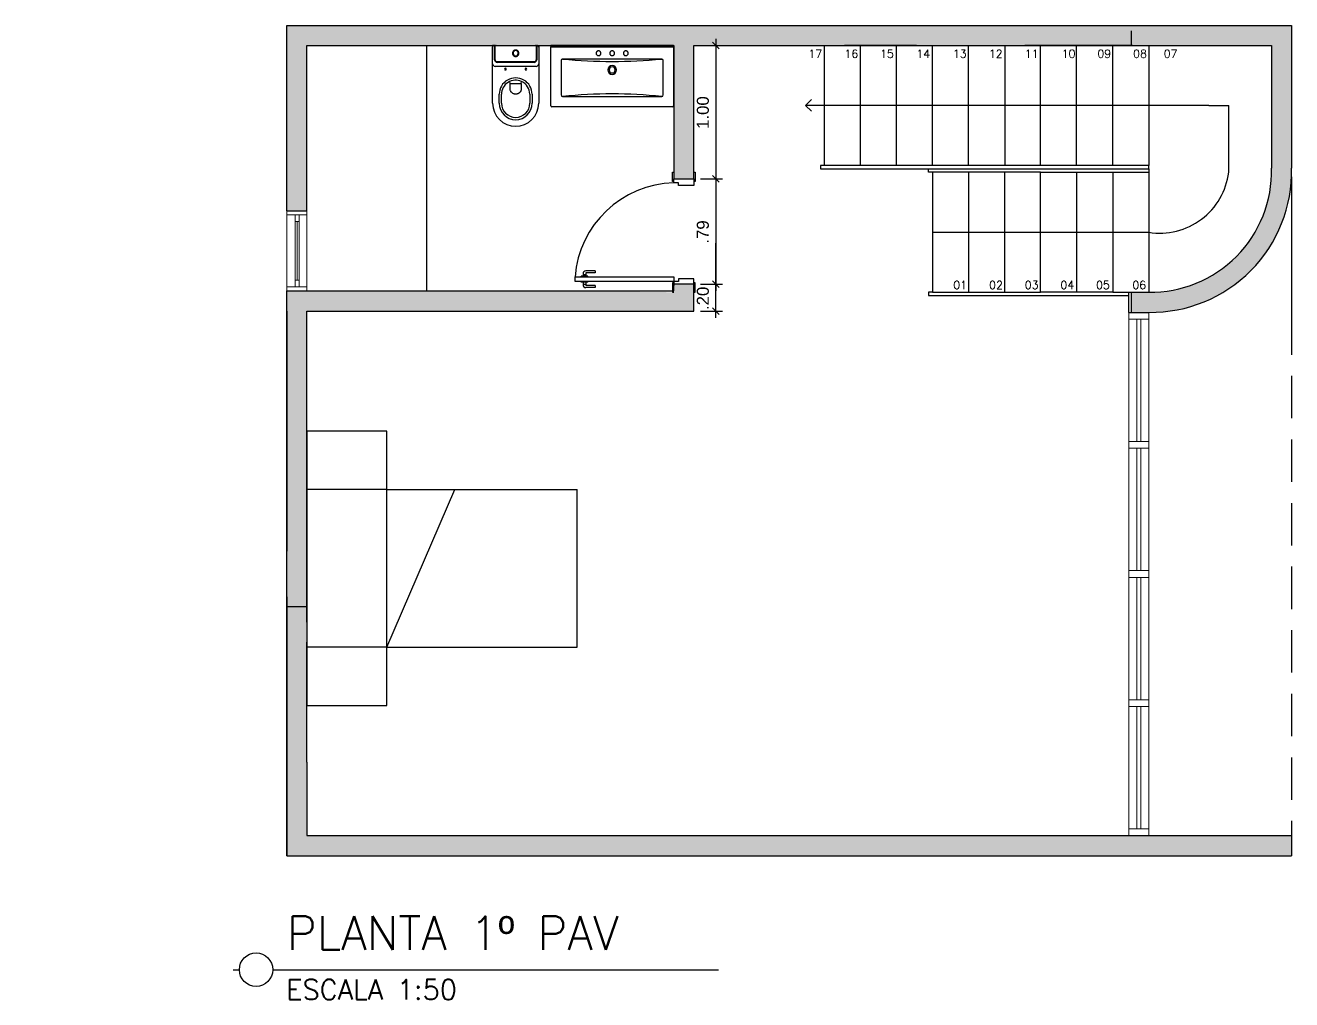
# Model space of a CAD drawing. Header units: millimetres. Extents: x 778.5 to 797.5, y 737.4 to 745.
# Drawn here: x 788 to 797.49, y 737.47 to 744.77 of the extents above; entities that cross this region are included whole.
import ezdxf

# ---------------------------------------------------------------- set-up
doc = ezdxf.new("R2010")
doc.units = ezdxf.units.MM
for name, pattern in [('DASHED', [15, 12, -3]), ('DASHED2', [9.525, 6.35, -3.175]), ('DASHSPACE', [30, 12, -18])]:
    doc.linetypes.add(name, pattern=pattern)
for name, color, linetype in [('ALVENARIA', 4, 'Continuous'), ('ESCADA', 1, 'Continuous'), ('HACHURA', 253, 'Continuous'), ('MOBILIARIOS', 8, 'Continuous'), ('PROJEÇÃO', 8, 'DASHED2'), ('SIMBOLOS', 7, 'Continuous'), ('TEXTOS', 2, 'Continuous')]:
    doc.layers.add(name, color=color, linetype=linetype)
doc.layers.add('Arq-Caixilho', color=1, linetype='Continuous', lineweight=13)
doc.layers.add('Arq-Parede Baixa Osso', color=2, linetype='Continuous', lineweight=20)
doc.styles.add('1.50', font='simplex.shx', dxfattribs={"height": 0.06})
doc.styles.get("Standard").update_dxf_attribs({"font": 'arial.ttf'})
pattern_1 = [(0, (-0.669, 0), (0, 6.985), [5.08, -1.905]), (90, (-0.669, 0), (-6.985, 4e-16), [5.08, -1.905])]
pattern_2 = [(0, (0, 0), (0, 6.985), [5.08, -1.905]), (90, (0, 0), (-6.985, 4e-16), [5.08, -1.905])]

msp = doc.modelspace()

# ---------------------------------------------------------------- hatches: boundary and pattern name
at = {"layer": 'HACHURA'}
h = msp.add_hatch(dxfattribs=at)
h.set_pattern_fill('ANGLE', color=256)
h.set_pattern_definition(pattern_1)
h.paths.add_polyline_path([(790.1103, 744.6182), (789.9603, 744.7682), (789.9603, 743.3782), (790.1103, 743.3782)])
h = msp.add_hatch(dxfattribs=at)
h.set_pattern_fill('ANGLE', color=256)
h.set_pattern_definition(pattern_1)
h.paths.add_polyline_path([(792.8603, 744.7682), (789.9603, 744.7682), (790.1103, 744.6182), (792.7103, 744.6182), (792.8603, 744.6182)])
h = msp.add_hatch(dxfattribs=at)
h.set_pattern_fill('ANGLE', color=256)
h.set_pattern_definition(pattern_1)
h.paths.add_polyline_path([(793.0103, 744.7682), (789.9603, 744.7682), (789.9603, 743.3782), (790.1103, 743.3782), (790.1103, 744.6182), (792.7103, 744.6182), (792.8603, 744.6182), (792.8603, 744.6074), (792.8603, 744.1653), (792.8603, 743.6188), (793.0103, 743.6188)])
h = msp.add_hatch(color=256, dxfattribs=at)
h.dxf.hatch_style = 1
h.paths.add_polyline_path([(797.4903, 744.7682), (789.9603, 744.7682), (789.9603, 743.3782), (790.1103, 743.3782), (790.1103, 744.6182), (792.7103, 744.6182), (792.8603, 744.6182), (792.8603, 743.6182), (793.0103, 743.6182), (793.0103, 744.6182), (797.3403, 744.6182), (797.3403, 743.6982, -0.424475), (796.4191, 742.7682), (796.29, 742.7682), (796.29, 742.6182), (796.4205, 742.6182, 0.424475), (797.4903, 743.6982), (797.4903, 744.6182)])
h = msp.add_hatch(dxfattribs=at)
h.set_pattern_fill('ANGLE', color=256)
h.set_pattern_definition([(0, (1e-13, -1.48), (0, 6.985), [5.08, -1.905]), (90, (1e-13, -1.48), (-6.985, 4e-16), [5.08, -1.905])])
h.paths.add_polyline_path([(797.4903, 744.7682), (793.0103, 744.7682), (793.0103, 744.6182), (797.4903, 744.6182)])
h = msp.add_hatch(dxfattribs=at)
h.set_pattern_fill('ANGLE', color=256)
h.set_pattern_definition([(0, (-0.991, 0.005), (0, 6.985), [5.08, -1.905]), (90, (-0.991, 0.005), (-6.985, 4e-16), [5.08, -1.905])])
h.paths.add_polyline_path([(797.4904, 744.6233), (797.3407, 744.6233), (797.3407, 743.6831), (797.4904, 743.6737)])
h = msp.add_hatch(dxfattribs=at)
h.set_pattern_fill('ANGLE', color=256)
h.set_pattern_definition(pattern_2)
h.paths.add_polyline_path([(797.4903, 743.6982), (797.4903, 743.988), (797.3403, 743.988), (797.3403, 743.6982, -0.119719), (797.2482, 743.2786), (797.3841, 743.2125, 0.119302)])
h = msp.add_hatch(dxfattribs=at)
h.set_pattern_fill('ANGLE', color=256)
h.set_pattern_definition(pattern_1)
h.paths.add_polyline_path([(797.4905, 743.6633), (797.3406, 743.678, -0.417949), (796.4191, 742.7682), (796.2705, 742.7682), (796.2705, 742.6182), (796.4205, 742.6182, 0.41477)])
h = msp.add_hatch(dxfattribs=at)
h.set_pattern_fill('ANGLE', color=256)
h.set_pattern_definition(pattern_1)
h.paths.add_polyline_path([(797.1846, 742.9311), (797.0771, 743.0377, -0.203452), (796.4191, 742.7682), (796.2705, 742.7682), (796.2705, 742.6182), (796.4205, 742.6182, 0.203456)])
h = msp.add_hatch(dxfattribs=at)
h.set_pattern_fill('ANGLE', color=256)
h.set_pattern_definition(pattern_2)
h.paths.add_polyline_path([(780.2166, 742.7782), (780.0666, 742.7782), (778.9666, 742.7782), (778.9666, 742.6282), (780.0666, 742.6282), (780.2166, 742.6282)])
h.paths.add_polyline_path([(797.4903, 738.6982), (794.4219, 738.6982), (794.4219, 738.5482), (797.4903, 738.5482)])
h.paths.add_polyline_path([(794.4219, 738.6982), (790.1103, 738.6982), (790.1103, 739.2482), (789.9603, 739.2482), (789.9603, 738.5482), (794.4219, 738.5482)])
h.paths.add_polyline_path([(790.1103, 742.6282), (791.0603, 742.6282), (791.9603, 742.6282), (792.8603, 742.6282), (793.0103, 742.6282), (793.0103, 742.8282), (792.8603, 742.8282), (792.8603, 742.8188), (792.8603, 742.7688), (792.8503, 742.7688), (792.1103, 742.7782), (791.2103, 742.7782), (791.0603, 742.7782), (789.9603, 742.7782), (789.9603, 740.4882), (790.1103, 740.4882), (790.1103, 741.7282)])
h.paths.add_polyline_path([(786.4966, 738.6982), (779.1166, 738.6982), (779.1166, 739.2482), (778.9666, 739.2482), (778.9666, 738.5482), (786.4966, 738.5482)])
h = msp.add_hatch(dxfattribs=at)
h.set_pattern_fill('ANGLE', color=256)
h.set_pattern_definition(pattern_2)
h.paths.add_polyline_path([(780.2166, 742.7782), (780.0666, 742.7782), (778.9666, 742.7782), (778.9666, 742.6282), (780.0666, 742.6282), (780.2166, 742.6282)])
h.paths.add_polyline_path([(786.4966, 738.6982), (779.1166, 738.6982), (779.1166, 739.2482), (778.9666, 739.2482), (778.9666, 738.5482), (786.4966, 738.5482)])
h.paths.add_polyline_path([(790.1103, 742.6282), (791.0603, 742.6282), (791.9603, 742.6282), (792.8603, 742.6282), (793.0103, 742.6282), (793.0103, 742.8282), (792.8603, 742.8282), (792.8603, 742.7688), (792.8503, 742.7688), (792.1103, 742.7782), (791.2103, 742.7782), (791.0603, 742.7782), (789.9603, 742.7782), (789.9603, 740.4882), (790.1103, 740.4882), (790.1103, 740.8282)])
h.paths.add_polyline_path([(794.4219, 738.6982), (790.1103, 738.6982), (790.1103, 739.2482), (789.9603, 739.2482), (789.9603, 738.5482), (794.4219, 738.5482)])
h.paths.add_polyline_path([(797.4903, 738.6982), (794.4219, 738.6982), (794.4219, 738.5482), (797.4903, 738.5482)])
h = msp.add_hatch(dxfattribs=at)
h.set_pattern_fill('ANGLE', color=256)
h.set_pattern_definition(pattern_2)
h.paths.add_polyline_path([(786.4966, 738.6982), (779.1166, 738.6982), (779.1166, 739.2482), (778.9666, 739.2482), (778.9666, 738.5482), (786.4966, 738.5482)])
h.paths.add_polyline_path([(797.4903, 738.6982), (790.1103, 738.6982), (790.1103, 739.2482), (789.9603, 739.2482), (789.9603, 738.5482), (797.4903, 738.5482)])
h.paths.add_polyline_path([(790.1103, 741.7282), (790.1103, 742.6282), (791.0603, 742.6282), (791.9603, 742.6282), (792.8603, 742.6282), (793.0103, 742.6282), (793.0103, 742.8282), (792.8603, 742.8282), (792.8603, 742.7688), (792.8503, 742.7688), (792.1103, 742.7782), (791.2103, 742.7782), (791.0603, 742.7782), (789.9603, 742.7782), (789.9603, 740.4882), (790.1103, 740.4882), (790.1103, 740.8282)])
h = msp.add_hatch(dxfattribs=at)
h.set_pattern_fill('ANGLE', color=256)
h.set_pattern_definition(pattern_2)
h.paths.add_polyline_path([(780.2166, 742.7782), (780.0666, 742.7782), (778.9666, 742.7782), (778.9666, 742.6282), (780.0666, 742.6282), (780.2166, 742.6282)])
h.paths.add_polyline_path([(797.4903, 738.6982), (790.1103, 738.6982), (790.1103, 739.2482), (790.1103, 740.0982), (790.1103, 741.7282), (790.1103, 742.6282), (791.0603, 742.6282), (791.9603, 742.6282), (792.8603, 742.6282), (793.0103, 742.6282), (793.0103, 742.8282), (792.8603, 742.8282), (792.8603, 742.7688), (792.8503, 742.7688), (792.1103, 742.7782), (791.2103, 742.7782), (791.0603, 742.7782), (789.9603, 742.7782), (789.9603, 738.5482), (797.4903, 738.5482)])
h = msp.add_hatch(dxfattribs=at)
h.set_pattern_fill('ANGLE', color=256)
h.set_pattern_definition(pattern_1)
h.paths.add_polyline_path([(790.1103, 742.6282), (791.0603, 742.6282), (791.9603, 742.6282), (792.8603, 742.6282), (793.0103, 742.6282), (793.0103, 742.8282), (792.8603, 742.8282), (792.8603, 742.8188), (792.8603, 742.7688), (792.8503, 742.7688), (792.1103, 742.7782), (791.2103, 742.7782), (791.0603, 742.7782), (789.9603, 742.7782), (789.9603, 742.6282), (789.9603, 740.8282), (789.9603, 740.4882), (790.1103, 740.4882), (790.1103, 740.8282)])
h = msp.add_hatch(color=256, dxfattribs=at)
h.dxf.hatch_style = 1
h.paths.add_polyline_path([(790.1103, 742.6282), (791.0603, 742.6282), (791.9603, 742.6282), (792.8603, 742.6282), (793.0103, 742.6282), (793.0103, 742.8282), (792.8603, 742.8282), (792.8603, 742.7688), (792.8503, 742.7688), (792.1103, 742.7782), (791.2103, 742.7782), (791.0603, 742.7782), (789.9603, 742.7782), (789.9603, 738.5482), (797.4903, 738.5482), (797.4903, 738.6982), (790.1103, 738.6982), (790.1103, 739.2482), (790.1103, 740.0982), (790.1103, 740.1482), (790.1103, 740.2982), (790.1103, 740.8282)])
h = msp.add_hatch(color=256, dxfattribs=at)
h.dxf.hatch_style = 1
h.paths.add_polyline_path([(790.1103, 740.0982), (790.1103, 740.4882), (789.9603, 740.4882), (789.9603, 739.2482), (790.1103, 739.2482)])
h.paths.add_polyline_path([(780.0166, 740.3482), (779.1166, 740.3482), (779.1166, 740.4882), (778.9666, 740.4882), (778.9666, 740.1482), (779.1166, 740.1482), (779.1166, 740.1982), (779.1266, 740.1982), (780.0166, 740.1982)])
h.paths.add_polyline_path([(779.1166, 740.8282), (778.9666, 740.8282), (778.9666, 740.4882), (779.1166, 740.4882)])
h = msp.add_hatch(dxfattribs=at)
h.set_pattern_fill('ANGLE', color=256)
h.set_pattern_definition([(0, (0.4394, 1.26), (0, 6.985), [5.08, -1.905]), (90, (0.4394, 1.26), (-6.985, 4e-16), [5.08, -1.905])])
h.paths.add_polyline_path([(790.1103, 740.4882), (789.9603, 740.4882), (789.9603, 739.2482), (790.1103, 739.2482)])
h = msp.add_hatch(dxfattribs=at)
h.set_pattern_fill('ANGLE', color=256)
h.set_pattern_definition(pattern_1)
h.paths.add_polyline_path([(797.4903, 738.6982), (794.4219, 738.6982), (794.4219, 738.5482), (797.4903, 738.5482)])
h.paths.add_polyline_path([(794.4219, 738.6982), (790.1103, 738.6982), (790.1103, 739.2482), (789.9603, 739.2482), (789.9603, 738.5482), (794.4219, 738.5482)])
at = {"layer": 'MOBILIARIOS'}
msp.add_hatch(color=256, dxfattribs=at).paths.add_polyline_path([(791.5384, 744.4964, -0.414214), (791.5187, 744.5161), (791.5187, 744.6083, -0.414214), (791.5286, 744.6182), (791.5272, 744.6182, 0.414214), (791.5173, 744.6083), (791.5173, 744.5102, 0.414214), (791.537, 744.4905), (791.8127, 744.4905, 0.414214), (791.8324, 744.5102), (791.8324, 744.6083, 0.414214), (791.8226, 744.6182), (791.8212, 744.6182, -0.414214), (791.831, 744.6083), (791.831, 744.5161, -0.414214), (791.8113, 744.4964)])
h = msp.add_hatch(color=256, dxfattribs=at)
h.paths.add_polyline_path([(791.6749, 744.5349, 1), (791.6749, 744.5832, 1)])
h.paths.add_polyline_path([(791.6749, 744.5393, -1), (791.6749, 744.5787, -1)], flags=16)

# ---------------------------------------------------------------- linework, layer by layer
at = {"color": 0, "linetype": 'ByBlock', "lineweight": -2}
for p, q in [((793.1992, 744.5932), (793.1492, 744.6432)), ((793.1492, 743.6438), (793.1992, 743.5938)), ((793.1992, 743.5932), (793.1492, 743.6432)), ((793.1992, 742.8032), (793.1492, 742.8532)), ((793.1492, 742.8532), (793.1992, 742.8032)), ((793.1492, 742.6532), (793.1992, 742.6032))]:
    msp.add_line(p, q, dxfattribs=at)
at = {"color": 1}
for p, q in [((793.1742, 744.6682), (793.1742, 743.5688)), ((793.0603, 744.6182), (793.2242, 744.6182)), ((793.0603, 743.6188), (793.2242, 743.6188)), ((793.0603, 743.6182), (793.2242, 743.6182)), ((793.1742, 743.6682), (793.1742, 742.7782)), ((793.1742, 742.8282), (793.1742, 743.1355)), ((793.0603, 742.8282), (793.2242, 742.8282)), ((793.0603, 742.8282), (793.2242, 742.8282)), ((793.1742, 742.5782), (793.1742, 742.8282)), ((793.0603, 742.6282), (793.2242, 742.6282))]:
    msp.add_line(p, q, dxfattribs=at)
for p, q in [((792.8503, 743.5988), (792.8503, 743.6688)), ((792.8503, 743.6688), (792.8603, 743.6688)), ((792.8603, 743.5988), (792.8503, 743.5988)), ((792.8603, 743.5888), (792.8603, 743.6188)), ((792.8953, 743.5888), (792.8603, 743.5888)), ((792.8953, 743.5688), (792.8953, 743.5888)), ((793.0103, 743.6688), (793.0203, 743.6688)), ((793.0103, 743.6188), (793.0103, 743.5688)), ((793.0203, 743.5988), (793.0103, 743.5988)), ((793.0203, 743.6688), (793.0203, 743.5988)), ((793.0103, 743.5688), (792.8953, 743.5688)), ((792.2703, 742.9288), (792.2003, 742.9288)), ((792.2703, 742.9288), (792.2703, 742.9138)), ((792.1203, 742.8488), (792.1203, 742.8838)), ((792.1203, 742.8838), (792.8603, 742.8838)), ((792.8603, 742.8488), (792.1203, 742.8488)), ((792.1653, 742.8838), (792.1653, 742.8888)), ((792.2153, 742.8888), (792.1653, 742.8888)), ((792.1653, 742.8438), (792.1653, 742.8488)), ((792.2153, 742.8438), (792.1653, 742.8438)), ((792.1803, 742.9088), (792.1803, 742.8888)), ((792.1803, 742.9023), (792.2003, 742.9023)), ((792.1803, 742.8438), (792.1803, 742.8238)), ((792.1803, 742.8302), (792.2003, 742.8302)), ((792.2703, 742.9138), (792.2003, 742.9138)), ((792.2003, 742.9138), (792.2003, 742.8888)), ((792.2003, 742.8438), (792.2003, 742.8188)), ((792.2153, 742.8838), (792.2153, 742.8888)), ((792.2153, 742.8438), (792.2153, 742.8488)), ((792.8603, 742.8388), (792.8503, 742.8388)), ((792.8503, 742.8388), (792.8503, 742.7688)), ((792.8603, 742.8838), (792.8603, 742.8488)), ((792.8953, 742.8488), (792.8603, 742.8488)), ((792.8603, 742.8488), (792.8603, 742.8188)), ((793.0103, 742.8688), (792.8953, 742.8688)), ((792.8953, 742.8688), (792.8953, 742.8488)), ((793.0103, 742.8188), (793.0103, 742.8688)), ((793.0203, 742.8388), (793.0103, 742.8388)), ((793.0203, 742.7688), (793.0203, 742.8388)), ((792.2703, 742.8188), (792.2003, 742.8188)), ((792.2703, 742.8038), (792.2003, 742.8038)), ((792.2703, 742.8188), (792.2703, 742.8038)), ((792.8503, 742.7688), (792.8603, 742.7688)), ((793.0103, 742.7688), (793.0203, 742.7688))]:
    msp.add_line(p, q)
at = {"ltscale": 0.5}
msp.add_arc((792.8798, 742.8274), 0.7616, 91.46853, 175.75644, dxfattribs=at)
for centre, start, end in [((792.2003, 742.9088), 90, 180), ((792.2003, 742.8238), 180, 270)]:
    msp.add_arc(centre, 0.02, start, end)
at = {"layer": 'ALVENARIA'}
for p, q in [((789.9603, 743.3782), (789.9603, 744.7682)), ((789.9603, 744.7682), (797.4903, 744.7682)), ((797.4903, 744.7682), (797.4903, 744.6182)), ((790.1103, 743.3782), (790.1103, 744.6182)), ((790.1103, 744.6182), (792.7103, 744.6182)), ((792.7103, 744.6182), (792.8603, 744.6182)), ((792.8603, 744.6182), (792.8603, 743.6182)), ((793.0103, 744.6182), (797.3403, 744.6182)), ((793.0103, 743.6182), (793.0103, 744.6182)), ((797.3403, 744.6182), (797.3403, 743.6982)), ((797.4903, 744.6182), (797.4903, 743.6982)), ((792.8603, 743.6182), (793.0103, 743.6182)), ((789.9603, 743.3782), (790.1103, 743.3782)), ((793.0103, 742.8282), (792.8603, 742.8282)), ((792.8603, 742.7782), (792.8603, 742.8282)), ((793.0103, 742.6282), (793.0103, 742.8282)), ((789.9603, 742.7782), (791.0603, 742.7782)), ((789.9603, 742.6282), (789.9603, 742.7782)), ((789.9603, 738.5482), (789.9603, 742.7782)), ((791.0603, 742.7782), (791.2103, 742.7782)), ((791.2103, 742.7782), (792.1103, 742.7782)), ((792.1103, 742.7782), (792.8603, 742.7782)), ((796.2705, 742.6182), (796.2705, 742.7682)), ((796.2705, 742.7682), (796.4191, 742.7682)), ((789.9603, 742.6282), (789.9603, 740.8282)), ((790.1103, 742.6282), (791.0603, 742.6282)), ((790.1103, 740.8282), (790.1103, 742.6282)), ((791.0603, 742.6282), (791.9603, 742.6282)), ((791.9603, 742.6282), (792.8603, 742.6282)), ((792.8603, 742.6282), (793.0103, 742.6282)), ((796.2705, 742.6182), (796.4205, 742.6182)), ((789.9603, 740.1482), (789.9603, 740.8282)), ((790.1103, 740.2982), (790.1103, 740.8282)), ((789.9603, 740.4882), (789.9603, 739.2482)), ((790.1103, 740.2982), (790.1103, 740.1482)), ((789.9603, 740.1482), (789.9603, 740.0982)), ((789.9603, 740.0982), (789.9603, 739.2482)), ((790.1103, 740.0982), (790.1103, 740.1482)), ((790.1103, 739.2482), (790.1103, 740.0982)), ((789.9603, 739.2482), (789.9603, 738.5482)), ((789.9603, 739.2482), (789.9603, 738.5482)), ((790.1103, 739.2482), (790.1103, 738.6982)), ((790.1103, 738.6982), (797.4903, 738.6982)), ((797.4903, 738.6982), (797.4903, 738.5482)), ((789.9603, 738.5482), (797.4903, 738.5482))]:
    msp.add_line(p, q, dxfattribs=at)
for centre, radius, start, end in [((796.4307, 743.678), 0.9099, 269.27022, 1.27022), ((796.434, 743.6748), 1.0566, 269.26953, 1.26953)]:
    msp.add_arc(centre, radius, start, end, dxfattribs=at)
at = {"layer": 'Arq-Caixilho'}
for p, q in [((789.9603, 743.3782), (789.9603, 743.3482)), ((789.9603, 743.3482), (790.1103, 743.3482)), ((790.0221, 743.2982), (790.0221, 743.3482)), ((790.0221, 742.8082), (790.0221, 743.2982)), ((790.0521, 743.2982), (790.0221, 743.2982)), ((790.0371, 742.8582), (790.0371, 743.2982)), ((790.0521, 743.3482), (790.0521, 743.2982)), ((790.0521, 742.8082), (790.0521, 743.2982)), ((790.1103, 743.3482), (790.1103, 743.3782)), ((790.0521, 742.8582), (790.0221, 742.8582)), ((790.0221, 742.8582), (790.0221, 742.8082)), ((790.0521, 742.8082), (790.0521, 742.8582)), ((789.9603, 742.7782), (789.9603, 742.8082)), ((789.9603, 742.8082), (790.1103, 742.8082)), ((790.0521, 742.8082), (790.0221, 742.8082)), ((790.0221, 742.8082), (790.0221, 742.8082)), ((790.0521, 742.8082), (790.0521, 742.8082)), ((790.1103, 742.8082), (790.1103, 742.7782)), ((796.4205, 742.6182), (796.2705, 742.6182)), ((796.2705, 742.6182), (796.2705, 742.5682)), ((796.2705, 742.5682), (796.4205, 742.5682)), ((796.3305, 742.5682), (796.3305, 741.6507)), ((796.3605, 742.5682), (796.3605, 741.6507)), ((796.4205, 742.5682), (796.4205, 742.6182)), ((796.4203, 741.6507), (796.2703, 741.6507)), ((796.2703, 741.6507), (796.2703, 741.6007)), ((796.2703, 741.6007), (796.4203, 741.6007)), ((796.2705, 741.6007), (796.2705, 741.6507)), ((796.2705, 741.6507), (796.4205, 741.6507)), ((796.4205, 741.6007), (796.2705, 741.6007)), ((796.3303, 741.6007), (796.3303, 740.6832)), ((796.3603, 741.6007), (796.3603, 740.6832)), ((796.4203, 741.6007), (796.4203, 741.6507)), ((796.4205, 741.6507), (796.4205, 741.6007)), ((796.2703, 740.6332), (796.2703, 740.6832)), ((796.2703, 740.6832), (796.4203, 740.6832)), ((796.4203, 740.6832), (796.2703, 740.6832)), ((796.2703, 740.6832), (796.2703, 740.6332)), ((796.4203, 740.6832), (796.4203, 740.6332)), ((796.4203, 740.6332), (796.4203, 740.6832)), ((796.4203, 740.6332), (796.2703, 740.6332)), ((796.2703, 740.6332), (796.4203, 740.6332)), ((796.3303, 740.6332), (796.3303, 739.7157)), ((796.3603, 740.6332), (796.3603, 739.7157)), ((796.4203, 739.7157), (796.2703, 739.7157)), ((796.2703, 739.7157), (796.2703, 739.6657)), ((796.2703, 739.6657), (796.2703, 739.7157)), ((796.2703, 739.7157), (796.4203, 739.7157)), ((796.4203, 739.6657), (796.4203, 739.7157)), ((796.4203, 739.7157), (796.4203, 739.6657)), ((796.2703, 739.6657), (796.4203, 739.6657)), ((796.4203, 739.6657), (796.2703, 739.6657)), ((796.3303, 739.6657), (796.3303, 738.7482)), ((796.3603, 739.6657), (796.3603, 738.7482)), ((796.2703, 738.6982), (796.2703, 738.7482)), ((796.2703, 738.7482), (796.4203, 738.7482)), ((796.4203, 738.7482), (796.4203, 738.6982)), ((796.4203, 738.6982), (796.2703, 738.6982))]:
    msp.add_line(p, q, dxfattribs=at)
at = {"layer": 'Arq-Parede Baixa Osso'}
for p, q in [((789.9603, 742.8082), (789.9603, 743.3482)), ((790.1103, 742.8082), (790.1103, 743.3482)), ((796.2705, 742.5682), (796.2705, 741.6507)), ((796.4205, 742.5682), (796.4205, 741.6507)), ((796.2703, 741.6007), (796.2703, 740.6832)), ((796.4203, 741.6007), (796.4203, 740.6832)), ((796.2703, 740.6332), (796.2703, 739.7157)), ((796.4203, 740.6332), (796.4203, 739.7157)), ((796.2703, 739.6657), (796.2703, 738.7482)), ((796.4203, 739.6657), (796.4203, 738.7482))]:
    msp.add_line(p, q, dxfattribs=at)
at = {"layer": 'ESCADA', "color": 3}
for p, q in [((793.9891, 743.7182), (793.9891, 744.6182)), ((794.4089, 744.6182), (794.1389, 744.6182)), ((794.2591, 743.7182), (794.2591, 744.6182)), ((794.6789, 744.6182), (794.4089, 744.6182)), ((794.5291, 743.7182), (794.5291, 744.6182)), ((794.6789, 744.6182), (794.9489, 744.6182)), ((794.7991, 743.7182), (794.7991, 744.6182)), ((794.9489, 744.6182), (795.2189, 744.6182)), ((795.0691, 743.7182), (795.0691, 744.6182)), ((795.2189, 744.6182), (795.4902, 744.6182)), ((795.2189, 744.6182), (795.4902, 744.6182)), ((795.3403, 744.6182), (795.3403, 743.7182)), ((795.7589, 744.6182), (795.4902, 744.6182)), ((795.6091, 743.7182), (795.6091, 744.6182)), ((793.9891, 743.7182), (793.9591, 743.7182)), ((793.9591, 743.7182), (793.9591, 743.6932)), ((793.9591, 743.6932), (795.8791, 743.6932)), ((794.2591, 743.7182), (793.9891, 743.7182)), ((794.5291, 743.7182), (794.2591, 743.7182)), ((794.7991, 743.7182), (794.5291, 743.7182)), ((795.0691, 743.7182), (794.7991, 743.7182)), ((795.3391, 743.7182), (795.0691, 743.7182)), ((795.6091, 743.7182), (795.3391, 743.7182))]:
    msp.add_line(p, q, dxfattribs=at)
at = {"layer": 'ESCADA', "color": 2}
for p, q in [((796.0289, 744.6182), (795.7589, 744.6182)), ((795.8791, 743.7182), (795.8791, 744.6182)), ((796.2989, 744.6182), (796.0289, 744.6182)), ((796.1491, 743.7182), (796.1491, 744.6182)), ((796.2989, 744.6182), (796.5689, 744.6182)), ((796.4191, 744.6182), (796.4191, 743.7182)), ((795.8791, 743.7182), (795.6091, 743.7182)), ((796.1491, 743.7182), (795.8791, 743.7182)), ((795.8791, 743.6932), (796.4191, 743.6932)), ((796.4191, 743.7182), (796.1491, 743.7182)), ((796.4191, 743.6932), (796.4191, 743.7182)), ((796.4191, 743.6932), (796.4191, 743.6682)), ((795.8791, 743.6682), (795.8791, 742.7682)), ((795.8791, 743.6682), (796.1491, 743.6682)), ((796.1491, 743.6682), (796.1491, 742.7682)), ((796.1491, 743.6682), (796.4191, 743.6682)), ((796.4191, 743.6682), (796.4191, 742.7682)), ((796.1491, 742.7682), (795.8791, 742.7682)), ((795.8791, 742.7432), (796.2693, 742.7432)), ((796.1491, 742.7682), (796.2705, 742.7682))]:
    msp.add_line(p, q, dxfattribs=at)
at = {"layer": 'ESCADA'}
for p, q in [((793.9591, 743.7182), (793.9591, 743.6932)), ((793.9591, 743.6932), (796.4191, 743.6932)), ((794.7691, 743.6682), (794.7691, 743.6932)), ((794.7691, 743.6932), (796.4191, 743.6932)), ((794.7991, 743.6682), (794.7691, 743.6682)), ((795.0691, 743.6682), (794.7991, 743.6682)), ((794.7991, 743.6682), (794.7991, 742.7682)), ((795.3391, 743.6682), (795.0691, 743.6682)), ((795.0691, 743.6682), (795.0691, 742.7682)), ((795.6091, 743.6682), (795.3391, 743.6682)), ((795.3391, 743.6682), (795.3391, 742.7682)), ((795.6091, 742.7682), (795.6091, 743.6682)), ((795.6091, 743.6682), (795.8791, 743.6682)), ((794.7991, 742.7682), (794.7691, 742.7682)), ((794.7691, 742.7682), (794.7691, 742.7432)), ((794.7691, 742.7432), (796.2693, 742.7432)), ((794.7991, 742.7682), (795.0691, 742.7682)), ((795.0691, 742.7682), (795.3391, 742.7682)), ((795.3391, 742.7682), (795.6091, 742.7682)), ((795.8791, 742.7682), (795.6091, 742.7682)), ((796.2693, 742.7432), (796.2705, 742.7432))]:
    msp.add_line(p, q, dxfattribs=at)
at = {"layer": 'HACHURA', "linetype": 'Continuous'}
for p, q in [((796.29, 744.6584), (796.29, 744.728)), ((796.29, 744.6182), (796.29, 744.6584)), ((796.29, 742.6182), (796.29, 742.7682))]:
    msp.add_line(p, q, dxfattribs=at)
at = {"layer": 'MOBILIARIOS', "color": 8}
for p, q in [((791.0057, 744.6182), (791.0057, 742.7782)), ((790.1103, 741.7282), (790.1103, 739.6732)), ((790.7103, 741.7282), (790.1103, 741.7282)), ((790.7103, 739.6732), (790.7103, 741.7282)), ((790.7103, 741.2901), (790.1103, 741.2901)), ((790.7085, 740.1113), (791.2187, 741.2901)), ((790.7103, 741.2901), (792.1363, 741.2901)), ((792.1363, 740.1113), (792.1363, 741.2901)), ((790.7103, 740.1113), (790.1103, 740.1113)), ((790.7103, 739.6732), (790.7085, 740.1113)), ((790.7085, 740.1113), (792.1363, 740.1113)), ((790.1103, 739.6732), (790.7103, 739.6732))]:
    msp.add_line(p, q, dxfattribs=at)
at = {"layer": 'MOBILIARIOS', "ltscale": 0.05}
for p, q in [((791.5122, 744.6182), (791.5024, 744.6182)), ((791.5024, 744.6182), (791.5024, 744.6083))]:
    msp.add_line(p, q, dxfattribs=at)
at = {"layer": 'MOBILIARIOS'}
for p, q in [((791.5024, 744.1845), (791.5024, 744.6083)), ((791.5122, 744.6182), (791.8375, 744.6182)), ((791.5187, 744.6083), (791.5187, 744.5161)), ((791.8375, 744.6182), (791.831, 744.6182)), ((791.831, 744.6182), (791.831, 744.6132)), ((791.831, 744.5161), (791.831, 744.6083)), ((791.8375, 744.6182), (791.8474, 744.6182)), ((791.8474, 744.6182), (791.8474, 744.1845)), ((792.8581, 744.6182), (791.9381, 744.6182)), ((791.9381, 744.6182), (791.9381, 744.6074)), ((791.9381, 744.1653), (791.9381, 744.6074)), ((791.9381, 744.6074), (792.8581, 744.6074)), ((792.7081, 744.6182), (792.8581, 744.6182)), ((792.8581, 744.6074), (792.8581, 744.6182)), ((792.8581, 744.6074), (792.8581, 744.1653)), ((791.8277, 744.4605), (791.5221, 744.4605)), ((791.5384, 744.4964), (791.8113, 744.4964)), ((792.0147, 744.5037), (792.0147, 744.2471)), ((792.7691, 744.5159), (792.027, 744.5159)), ((792.7814, 744.2471), (792.7814, 744.5037)), ((791.5689, 744.1845), (791.5689, 744.2515)), ((791.7808, 744.2515), (791.7808, 744.1845)), ((792.8509, 744.1582), (791.9452, 744.1582)), ((792.027, 744.2348), (792.7691, 744.2348))]:
    msp.add_line(p, q, dxfattribs=at)
at = {"layer": 'MOBILIARIOS', "linetype": 'DASHED', "ltscale": 0.025}
for p, q in [((791.5187, 744.6182), (791.5122, 744.6182)), ((791.5187, 744.6132), (791.5187, 744.6182))]:
    msp.add_line(p, q, dxfattribs=at)
at = {"layer": 'MOBILIARIOS', "ltscale": 0.497717}
for p, q in [((791.5173, 744.5102), (791.5173, 744.6083)), ((791.8324, 744.6083), (791.8324, 744.5102)), ((791.8127, 744.4905), (791.537, 744.4905))]:
    msp.add_line(p, q, dxfattribs=at)
at = {"layer": 'MOBILIARIOS', "ltscale": 0.078146}
msp.add_line((791.6326, 744.3323), (791.63, 744.3475), dxfattribs=at)
at = {"layer": 'MOBILIARIOS', "ltscale": 0.078144}
msp.add_line((791.7171, 744.3323), (791.7197, 744.3475), dxfattribs=at)
at = {"layer": 'MOBILIARIOS', "ltscale": 0.339985}
for p, q in [((791.5517, 744.1845), (791.5517, 744.2515)), ((791.7981, 744.2515), (791.7981, 744.1845))]:
    msp.add_line(p, q, dxfattribs=at)
at = {"layer": 'MOBILIARIOS', "ltscale": 0.197277}
for p, q in [((791.6326, 744.2934), (791.6326, 744.3323)), ((791.6328, 744.2895), (791.6326, 744.2934)), ((791.6334, 744.2857), (791.6328, 744.2895)), ((791.6344, 744.2819), (791.6334, 744.2857)), ((791.6357, 744.2782), (791.6344, 744.2819)), ((791.6375, 744.2746), (791.6357, 744.2782)), ((791.6385, 744.2729), (791.6375, 744.2746)), ((791.6395, 744.2713), (791.6385, 744.2729)), ((791.6407, 744.2696), (791.6395, 744.2713)), ((791.642, 744.2681), (791.6407, 744.2696)), ((791.6433, 744.2666), (791.642, 744.2681)), ((791.6447, 744.2651), (791.6433, 744.2666)), ((791.645, 744.2648), (791.6447, 744.2651)), ((791.648, 744.2622), (791.645, 744.2648)), ((791.6514, 744.2598), (791.648, 744.2622)), ((791.6549, 744.2578), (791.6514, 744.2598)), ((791.6586, 744.2561), (791.6549, 744.2578)), ((791.6626, 744.2548), (791.6586, 744.2561)), ((791.6646, 744.2542), (791.6626, 744.2548)), ((791.6666, 744.2538), (791.6646, 744.2542)), ((791.6687, 744.2534), (791.6666, 744.2538)), ((791.6707, 744.2532), (791.6687, 744.2534)), ((791.6749, 744.253), (791.6707, 744.2532)), ((791.679, 744.2532), (791.6749, 744.253)), ((791.6831, 744.2538), (791.679, 744.2532)), ((791.6872, 744.2548), (791.6831, 744.2538)), ((791.6891, 744.2554), (791.6872, 744.2548)), ((791.6911, 744.2561), (791.6891, 744.2554)), ((791.693, 744.2569), (791.6911, 744.2561)), ((791.6948, 744.2578), (791.693, 744.2569)), ((791.6967, 744.2588), (791.6948, 744.2578)), ((791.6984, 744.2599), (791.6967, 744.2588)), ((791.7001, 744.261), (791.6984, 744.2599)), ((791.7017, 744.2622), (791.7001, 744.261)), ((791.7047, 744.2648), (791.7017, 744.2622)), ((791.7075, 744.2678), (791.7047, 744.2648)), ((791.7099, 744.2709), (791.7075, 744.2678)), ((791.7121, 744.2743), (791.7099, 744.2709)), ((791.713, 744.276), (791.7121, 744.2743)), ((791.7138, 744.2778), (791.713, 744.276)), ((791.7146, 744.2796), (791.7138, 744.2778)), ((791.7152, 744.2815), (791.7146, 744.2796)), ((791.7158, 744.2834), (791.7152, 744.2815)), ((791.7162, 744.2853), (791.7158, 744.2834)), ((791.7166, 744.2872), (791.7162, 744.2853)), ((791.7169, 744.2892), (791.7166, 744.2872)), ((791.717, 744.2911), (791.7169, 744.2892)), ((791.7171, 744.2931), (791.717, 744.2911)), ((791.7171, 744.3323), (791.7171, 744.2934)), ((791.7171, 744.2934), (791.7171, 744.2931))]:
    msp.add_line(p, q, dxfattribs=at)
at = {"layer": 'MOBILIARIOS', "ltscale": 0.214268}
msp.add_line((791.6326, 744.3323), (791.7171, 744.3323), dxfattribs=at)
at = {"layer": 'MOBILIARIOS'}
for centre, radius, start, end in [((791.5122, 744.6083), 0.00986, 90, 180.00001), ((791.5286, 744.6083), 0.00986, 90, 180.00001), ((791.6749, 744.559), 0.0197, 90, 270), ((791.6749, 744.559), 0.0197, 270, 90), ((791.8212, 744.6083), 0.00986, 360, 90), ((791.8375, 744.6083), 0.00986, 360, 90), ((791.5221, 744.4802), 0.0197, 180.00001, 270), ((791.5384, 744.5161), 0.0197, 180.00001, 270), ((791.598, 744.4407), 0.0069, 90, 270), ((791.598, 744.4407), 0.0069, 270, 90), ((791.7518, 744.4407), 0.0069, 90, 270), ((791.7518, 744.4407), 0.0069, 270, 90), ((791.8113, 744.5161), 0.0197, 270, 0), ((791.8277, 744.4802), 0.0197, 270, 0), ((792.027, 744.5037), 0.0123, 90, 180.00001), ((792.3981, 748.2359), 3.7384, 264.30357, 275.69643), ((792.3981, 744.4342), 0.0332, 90, 270), ((792.3981, 744.4342), 0.023, 90, 270), ((792.3981, 744.4342), 0.0332, 270, 90), ((792.3981, 744.4342), 0.023, 270, 90), ((792.7691, 744.5037), 0.0123, 0, 90), ((791.6749, 744.2515), 0.106, 64.97373, 180.00001), ((791.6749, 744.2515), 0.106, 0, 64.97373), ((792.027, 744.2471), 0.0123, 180.00001, 269.99947), ((792.3981, 740.6999), 3.5544, 84.00756, 95.99244), ((792.7691, 744.2471), 0.0123, 270, 0), ((791.6749, 744.1845), 0.1725, 180.00001, 270), ((791.6749, 744.1845), 0.106, 180.00001, 270), ((791.6749, 744.1845), 0.1725, 270, 0), ((791.6749, 744.1845), 0.106, 270, 0), ((791.9452, 744.1653), 0.00716, 180.00001, 270), ((792.8509, 744.1653), 0.00716, 270, 0)]:
    msp.add_arc(centre, radius, start, end, dxfattribs=at)
at = {"layer": 'MOBILIARIOS', "ltscale": 0.497717}
for centre, radius, start, end in [((791.5272, 744.6083), 0.00986, 90, 180.00001), ((791.8226, 744.6083), 0.00986, 360, 90), ((791.537, 744.5102), 0.0197, 180.00001, 270), ((791.8127, 744.5102), 0.0197, 270, 0)]:
    msp.add_arc(centre, radius, start, end, dxfattribs=at)
at = {"layer": 'MOBILIARIOS', "linetype": 'DASHED'}
for start, end in [(90, 270), (270, 90)]:
    msp.add_arc((791.6749, 744.559), 0.0241, start, end, dxfattribs=at)
at = {"layer": 'MOBILIARIOS', "linetype": 'DASHSPACE'}
for centre, start, end in [((792.2959, 744.5592), 90, 270), ((792.2959, 744.5592), 270, 90), ((792.3981, 744.5592), 90, 270), ((792.3981, 744.5592), 270, 90), ((792.5003, 744.5592), 90, 270), ((792.5003, 744.5592), 270, 90)]:
    msp.add_arc(centre, 0.0179, start, end, dxfattribs=at)
at = {"layer": 'MOBILIARIOS', "ltscale": 0.339985}
for centre, start, end in [((791.6749, 744.2515), 0, 180.00001), ((791.6749, 744.1845), 180.00001, 270), ((791.6749, 744.1845), 270, 360)]:
    msp.add_arc(centre, 0.1232, start, end, dxfattribs=at)
at = {"layer": 'PROJEÇÃO'}
msp.add_line((797.4903, 743.6328), (797.4903, 742.6182), dxfattribs=at)
at = {"layer": 'PROJEÇÃO', "color": 8, "ltscale": 0.05}
msp.add_line((797.4903, 742.6182), (797.4903, 738.6982), dxfattribs=at)
at = {"layer": 'SIMBOLOS'}
for p, q in [((793.8475, 744.1682), (793.8916, 744.2123)), ((796.4191, 744.1682), (793.8475, 744.1682)), ((793.8475, 744.1682), (793.8916, 744.1241)), ((796.8691, 744.1682), (796.4191, 744.1682)), ((796.8691, 744.1682), (797.0189, 744.1682)), ((797.0189, 743.6682), (797.0189, 744.1682)), ((794.7991, 743.2182), (796.4191, 743.2182))]:
    msp.add_line(p, q, dxfattribs=at)
msp.add_arc((796.5018, 743.7328), 0.5212, 260.87444, 352.87444, dxfattribs=at)
at = {"layer": 'TEXTOS'}
for p, q in [((789.5565, 737.6943), (789.6041, 737.6943)), ((789.8541, 737.6943), (793.1954, 737.6943))]:
    msp.add_line(p, q, dxfattribs=at)
msp.add_circle((789.7291, 737.6943), 0.125, dxfattribs=at)

# ---------------------------------------------------------------- texts
for s, p in [('1.00', (793.1225, 743.9923)), ('.79', (793.1225, 743.1328)), ('.20', (793.1225, 742.6357))]:
    msp.add_text(s, height=0.09, rotation=90).set_placement(p)
at = {"layer": 'TEXTOS', "style": '1.50'}
for s, height, p in [('17', 0.06, (793.8688, 744.5253)), ('16', 0.06, (794.1389, 744.5253)), ('15', 0.06, (794.4059, 744.5253)), ('14', 0.06, (794.6782, 744.5253)), ('13', 0.06, (794.9518, 744.5253)), ('12', 0.06, (795.2215, 744.5253)), ('11', 0.06, (795.4909, 744.5253)), ('10', 0.06, (795.7674, 744.5253)), ('09', 0.06, (796.0344, 744.5253)), ('08', 0.06, (796.3025, 744.5253)), ('07', 0.06, (796.5312, 744.5253)), ('01', 0.06, (794.9546, 742.7931)), ('02', 0.06, (795.2234, 742.7931)), ('03', 0.06, (795.4904, 742.7931)), ('04', 0.06, (795.758, 742.7931)), ('05', 0.06, (796.0244, 742.7931)), ('06', 0.06, (796.2965, 742.7931)), ('PLANTA 1º PAV', 0.25, (789.9603, 737.8441)), ('ESCALA 1:50', 0.15, (789.9554, 737.4696))]:
    msp.add_text(s, height=height, dxfattribs=at).set_placement(p)

doc.saveas('drawing.dxf')
